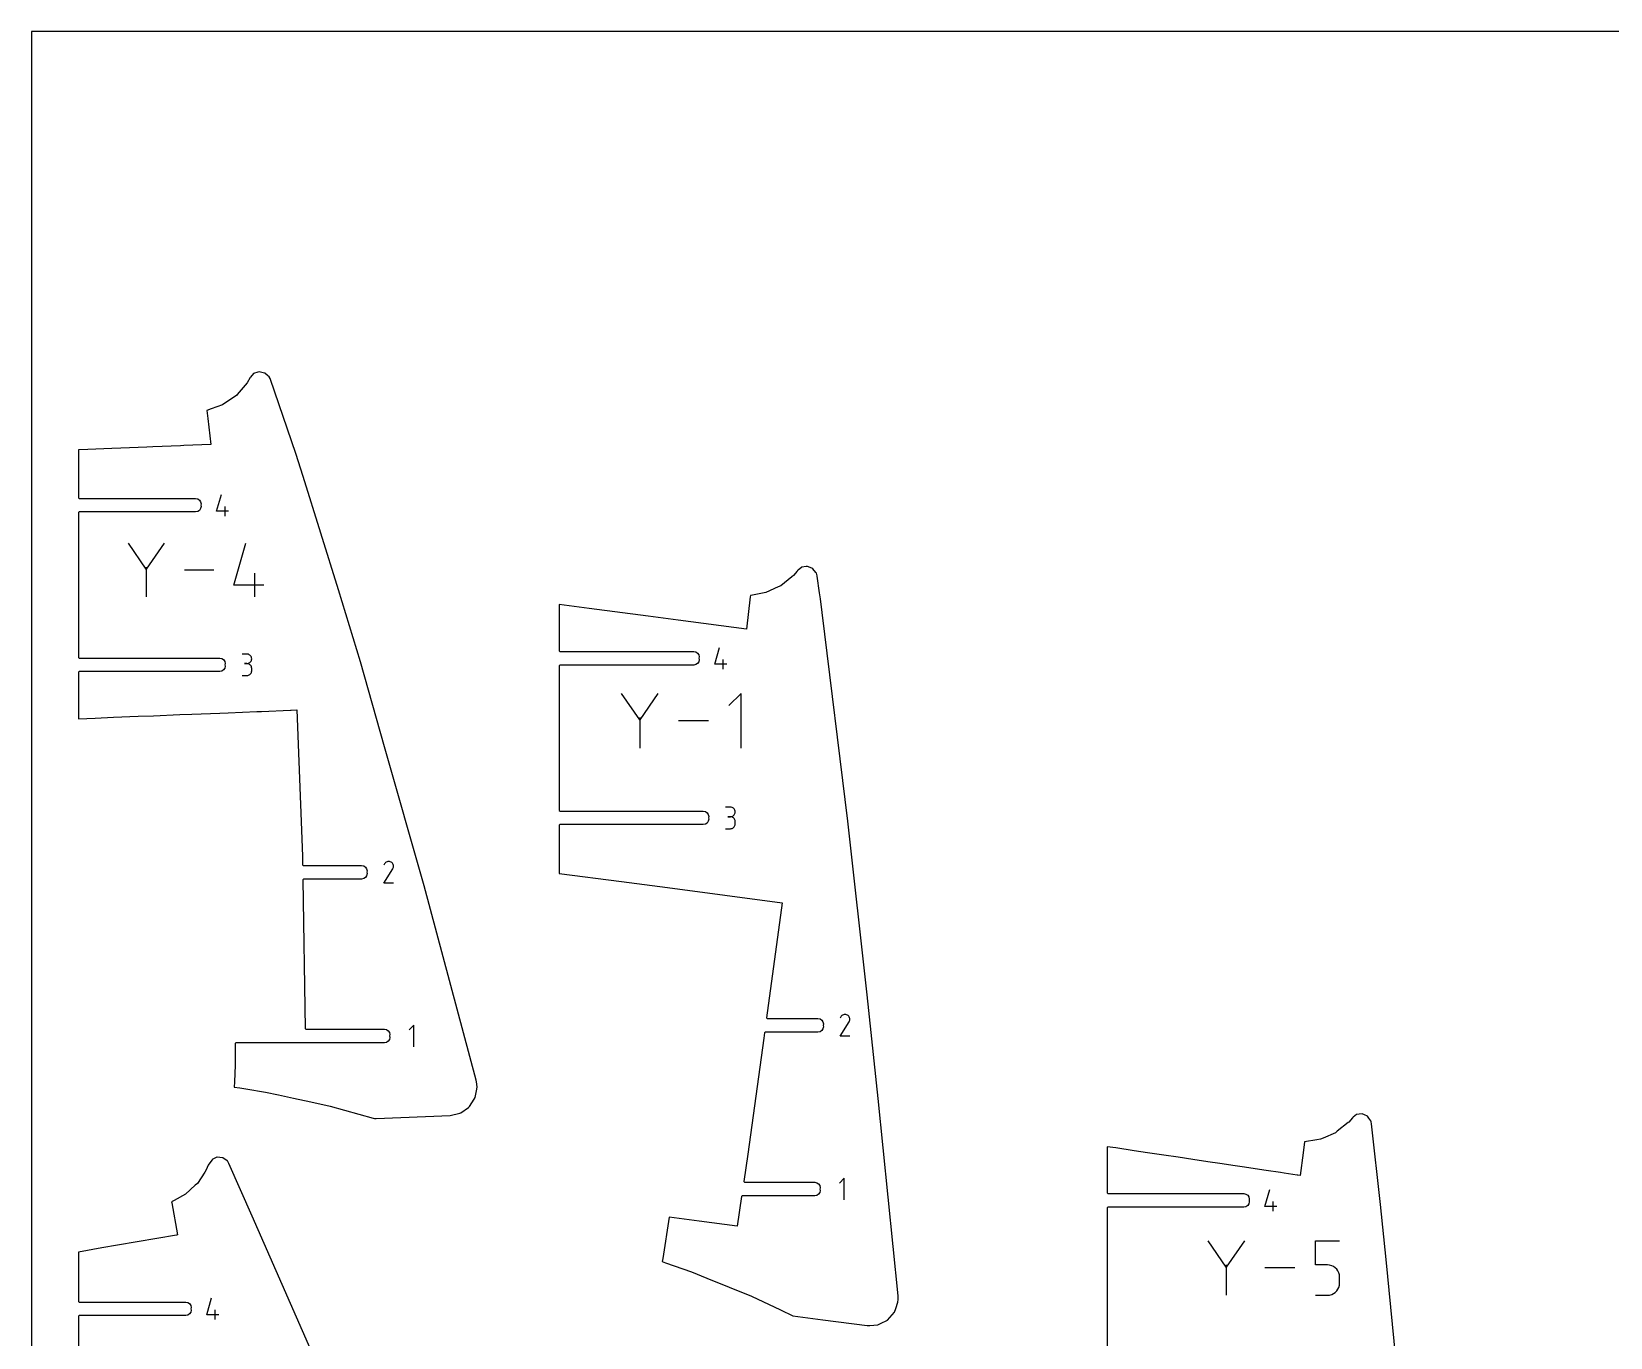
# Model space of a CAD drawing. Extents: x 0 to 500, y 0 to 500.
# Drawn here: x 0 to 292, y 258.5 to 500 of the extents above; entities that cross this region are included whole.
import ezdxf

# ---------------------------------------------------------------- set-up
doc = ezdxf.new("R2010")
doc.units = 0

msp = doc.modelspace()

# ---------------------------------------------------------------- linework, layer by layer
at = {"layer": 'annotation', "color": 1}
for p, q in [((34.224815, 411.277688), (35.111809, 414.388436)), ((35.780064, 410.388436), (35.780064, 412.164932)), ((36.445811, 411.277688), (34.224815, 411.277688)), ((21.214728, 400.564196), (17.897587, 405.361235)), ((24.531245, 405.361235), (21.214728, 400.564196)), ((37.427497, 397.627163), (39.632688, 405.360923)), ((21.214728, 400.950229), (21.214728, 395.416047)), ((33.699221, 400.388641), (28.261704, 400.388641)), ((42.949206, 397.627163), (37.427497, 397.627163)), ((41.294065, 395.416359), (41.294065, 399.832978)), ((126.347273, 382.962804), (127.234267, 386.073552)), ((39.812351, 384.864203), (38.924104, 384.864203)), ((39.812351, 383.087707), (39.3676, 383.087707)), ((39.3676, 383.087707), (39.812351, 383.087707)), ((39.972105, 384.849864), (39.812351, 384.864203)), ((39.812351, 383.087707), (39.972105, 383.10205)), ((39.972105, 383.073368), (39.812351, 383.087707)), ((39.812351, 383.087707), (39.812351, 383.087707)), ((40.122427, 384.80854), (39.972105, 384.849864)), ((39.972105, 383.10205), (40.122427, 383.143397)), ((40.122427, 383.032045), (39.972105, 383.073368)), ((40.260819, 384.742775), (40.122427, 384.80854)), ((40.122427, 383.143397), (40.260819, 383.209228)), ((40.260819, 382.966279), (40.122427, 383.032045)), ((40.384779, 384.655108), (40.260819, 384.742775)), ((40.260819, 383.209228), (40.384779, 383.297023)), ((40.384779, 382.878612), (40.260819, 382.966279)), ((40.491807, 384.548081), (40.384779, 384.655108)), ((40.384779, 383.297023), (40.491807, 383.404259)), ((40.491807, 382.771585), (40.384779, 382.878612)), ((40.579403, 384.424237), (40.491807, 384.548081)), ((40.491807, 383.404259), (40.579403, 383.528417)), ((40.579403, 382.647741), (40.491807, 382.771585)), ((40.645068, 384.286115), (40.579403, 384.424237)), ((40.579403, 383.528417), (40.645068, 383.666975)), ((40.645068, 382.50962), (40.579403, 382.647741)), ((40.6863, 384.136259), (40.645068, 384.286115)), ((40.645068, 383.666975), (40.6863, 383.817413)), ((40.6863, 382.359763), (40.645068, 382.50962)), ((40.700599, 383.977209), (40.6863, 384.136259)), ((40.6863, 383.817413), (40.700599, 383.977209)), ((40.700599, 383.977209), (40.700599, 383.977209)), ((128.568269, 382.962804), (126.347273, 382.962804)), ((127.902522, 382.073552), (127.902522, 383.850048)), ((38.924104, 380.868969), (39.812351, 380.868969)), ((39.812351, 380.868969), (39.972105, 380.8833)), ((39.812351, 380.868969), (39.812351, 380.868969)), ((39.972105, 380.8833), (40.122427, 380.924603)), ((40.122427, 380.924603), (40.260819, 380.990342)), ((40.260819, 380.990342), (40.384779, 381.077982)), ((40.384779, 381.077982), (40.491807, 381.184988)), ((40.491807, 381.184988), (40.579403, 381.308824)), ((40.579403, 381.308824), (40.645068, 381.446955)), ((40.645068, 381.446955), (40.6863, 381.596847)), ((40.700599, 382.200714), (40.6863, 382.359763)), ((40.6863, 381.596847), (40.700599, 381.755963)), ((40.700599, 381.755963), (40.700599, 382.200714)), ((40.700599, 382.200714), (40.700599, 382.200714)), ((112.46001, 372.711741), (109.087127, 377.589389)), ((115.832259, 377.589389), (112.46001, 372.711741)), ((131.193491, 377.589072), (128.945536, 375.340484)), ((131.193491, 367.4774), (131.193491, 377.589072)), ((112.46001, 373.104261), (112.46001, 367.477083)), ((125.154293, 372.533236), (119.625404, 372.533236)), ((129.221142, 356.549319), (128.332894, 356.549319)), ((129.380895, 356.53498), (129.221142, 356.549319)), ((129.531218, 356.493657), (129.380895, 356.53498)), ((129.669609, 356.427891), (129.531218, 356.493657)), ((129.793569, 356.340224), (129.669609, 356.427891)), ((129.900597, 356.233197), (129.793569, 356.340224)), ((129.988193, 356.109353), (129.900597, 356.233197)), ((129.221142, 354.772823), (128.776391, 354.772823)), ((128.776391, 354.772823), (129.221142, 354.772823)), ((129.221142, 354.772823), (129.380895, 354.787166)), ((129.380895, 354.758484), (129.221142, 354.772823)), ((129.221142, 354.772823), (129.221142, 354.772823)), ((129.380895, 354.787166), (129.531218, 354.828513)), ((129.531218, 354.717161), (129.380895, 354.758484)), ((129.531218, 354.828513), (129.669609, 354.894345)), ((129.669609, 354.651395), (129.531218, 354.717161)), ((129.669609, 354.894345), (129.793569, 354.982139)), ((129.793569, 354.563728), (129.669609, 354.651395)), ((129.793569, 354.982139), (129.900597, 355.089375)), ((129.900597, 354.456702), (129.793569, 354.563728)), ((129.900597, 355.089375), (129.988193, 355.213533)), ((129.988193, 354.332857), (129.900597, 354.456702)), ((130.053858, 355.971232), (129.988193, 356.109353)), ((129.988193, 355.213533), (130.053858, 355.352091)), ((130.053858, 354.194736), (129.988193, 354.332857)), ((130.09509, 355.821375), (130.053858, 355.971232)), ((130.053858, 355.352091), (130.09509, 355.502529)), ((130.09509, 354.04488), (130.053858, 354.194736)), ((130.053858, 353.132072), (130.09509, 353.281963)), ((130.109389, 355.662325), (130.09509, 355.821375)), ((130.09509, 355.502529), (130.109389, 355.662325)), ((130.109389, 353.88583), (130.09509, 354.04488)), ((130.09509, 353.281963), (130.109389, 353.441079)), ((130.109389, 355.662325), (130.109389, 355.662325)), ((130.109389, 353.441079), (130.109389, 353.88583)), ((130.109389, 353.88583), (130.109389, 353.88583)), ((128.332894, 352.554085), (129.221142, 352.554085)), ((129.221142, 352.554085), (129.380895, 352.568416)), ((129.221142, 352.554085), (129.221142, 352.554085)), ((129.380895, 352.568416), (129.531218, 352.609719)), ((129.531218, 352.609719), (129.669609, 352.675458)), ((129.669609, 352.675458), (129.793569, 352.763098)), ((129.793569, 352.763098), (129.900597, 352.870104)), ((129.900597, 352.870104), (129.988193, 352.99394)), ((129.988193, 352.99394), (130.053858, 353.132072)), ((65.145771, 342.494087), (66.787311, 345.136756)), ((65.264923, 346.049336), (65.148279, 345.82558)), ((65.357489, 346.180596), (65.264923, 346.049336)), ((65.468548, 346.290168), (65.357489, 346.180596)), ((65.594721, 346.377174), (65.468548, 346.290168)), ((65.732632, 346.440736), (65.594721, 346.377174)), ((65.878902, 346.479978), (65.732632, 346.440736)), ((66.030154, 346.494022), (65.878902, 346.479978)), ((66.18301, 346.48199), (66.030154, 346.494022)), ((66.334092, 346.443004), (66.18301, 346.48199)), ((66.480024, 346.376189), (66.334092, 346.443004)), ((66.610544, 346.283507), (66.480024, 346.376189)), ((66.480024, 346.376189), (66.480024, 346.376189)), ((66.719673, 346.172289), (66.610544, 346.283507)), ((66.80644, 346.045945), (66.719673, 346.172289)), ((66.787311, 345.136756), (66.789273, 345.139184)), ((66.787311, 345.136756), (66.787311, 345.136756)), ((66.789273, 345.139184), (66.791155, 345.141633)), ((66.791155, 345.141633), (66.792969, 345.144123)), ((66.792969, 345.144123), (66.794727, 345.146675)), ((66.794727, 345.146675), (66.796441, 345.14931)), ((66.796441, 345.14931), (66.798125, 345.152048)), ((66.798125, 345.152048), (66.79979, 345.15491)), ((66.79979, 345.15491), (66.801449, 345.157916)), ((66.801449, 345.157916), (66.803114, 345.161088)), ((66.803114, 345.161088), (66.870893, 345.306615)), ((66.803114, 345.161088), (66.803114, 345.161088)), ((66.869876, 345.907881), (66.80644, 346.045945)), ((66.909009, 345.761508), (66.869876, 345.907881)), ((66.870893, 345.306615), (66.910488, 345.457466)), ((66.92287, 345.610233), (66.909009, 345.761508)), ((66.910488, 345.457466), (66.92287, 345.610233)), ((66.922266, 342.494087), (65.145771, 342.494087)), ((70.686985, 316.208144), (69.797734, 315.318642)), ((70.686985, 312.208144), (70.686985, 316.208144)), ((149.527963, 314.179203), (151.169503, 316.821872)), ((149.647115, 317.734452), (149.530471, 317.510697)), ((149.739681, 317.865712), (149.647115, 317.734452)), ((149.85074, 317.975284), (149.739681, 317.865712)), ((149.976913, 318.06229), (149.85074, 317.975284)), ((150.114824, 318.125852), (149.976913, 318.06229)), ((150.261094, 318.165094), (150.114824, 318.125852)), ((150.412346, 318.179138), (150.261094, 318.165094)), ((150.565202, 318.167106), (150.412346, 318.179138)), ((150.716284, 318.128121), (150.565202, 318.167106)), ((150.862216, 318.061305), (150.716284, 318.128121)), ((150.992736, 317.968623), (150.862216, 318.061305)), ((150.862216, 318.061305), (150.862216, 318.061305)), ((151.101865, 317.857406), (150.992736, 317.968623)), ((151.188632, 317.731061), (151.101865, 317.857406)), ((151.169503, 316.821872), (151.171465, 316.8243)), ((151.169503, 316.821872), (151.169503, 316.821872)), ((151.171465, 316.8243), (151.173347, 316.826749)), ((151.173347, 316.826749), (151.175161, 316.829239)), ((151.175161, 316.829239), (151.176919, 316.831791)), ((151.176919, 316.831791), (151.178633, 316.834426)), ((151.178633, 316.834426), (151.180317, 316.837164)), ((151.180317, 316.837164), (151.181982, 316.840026)), ((151.181982, 316.840026), (151.183641, 316.843032)), ((151.183641, 316.843032), (151.185306, 316.846204)), ((151.185306, 316.846204), (151.253085, 316.991731)), ((151.185306, 316.846204), (151.185306, 316.846204)), ((151.252068, 317.592997), (151.188632, 317.731061)), ((151.291201, 317.446624), (151.252068, 317.592997)), ((151.253085, 316.991731), (151.29268, 317.142582)), ((151.305062, 317.295349), (151.291201, 317.446624)), ((151.29268, 317.142582), (151.305062, 317.295349)), ((151.304458, 314.179203), (149.527963, 314.179203)), ((150.284972, 287.89326), (149.395721, 287.003758)), ((150.284972, 283.89326), (150.284972, 287.89326)), ((228.070295, 282.686713), (228.957288, 285.797462)), ((229.625544, 281.797462), (229.625544, 283.573958)), ((230.291291, 282.686713), (228.070295, 282.686713)), ((220.932693, 271.475442), (217.56393, 276.347133)), ((224.300822, 276.347133), (220.932693, 271.475442)), ((237.397767, 271.849432), (237.397767, 276.346816)), ((237.397767, 276.346816), (241.883117, 276.346816)), ((220.932693, 271.867483), (220.932693, 266.247178)), ((239.640442, 271.849432), (237.397767, 271.849432)), ((240.043125, 271.813437), (239.640442, 271.849432)), ((240.422309, 271.709624), (240.043125, 271.813437)), ((240.77162, 271.544254), (240.422309, 271.709624)), ((241.084681, 271.323587), (240.77162, 271.544254)), ((233.611471, 271.297155), (228.089335, 271.297155)), ((241.355117, 271.053885), (241.084681, 271.323587)), ((241.576554, 270.741407), (241.355117, 271.053885)), ((241.742617, 270.392414), (241.576554, 270.741407)), ((241.846929, 270.013166), (241.742617, 270.392414)), ((241.883117, 269.609924), (241.846929, 270.013166)), ((241.883117, 268.492703), (241.883117, 269.609924)), ((241.883117, 269.609924), (241.883117, 269.609924)), ((32.387535, 262.641415), (33.274528, 265.752164)), ((237.397767, 266.247495), (239.640442, 266.247495)), ((239.640442, 266.247495), (240.042958, 266.283686)), ((239.640442, 266.247495), (239.640442, 266.247495)), ((240.042958, 266.283686), (240.422054, 266.388022)), ((240.422054, 266.388022), (240.771338, 266.554151)), ((240.771338, 266.554151), (241.08442, 266.775717)), ((241.08442, 266.775717), (241.354909, 267.046365)), ((241.354909, 267.046365), (241.576414, 267.359742)), ((241.576414, 267.359742), (241.742544, 267.709494)), ((241.742544, 267.709494), (241.846909, 268.089266)), ((241.846909, 268.089266), (241.883117, 268.492703)), ((33.942784, 261.752164), (33.942784, 263.52866)), ((34.60853, 262.641415), (32.387535, 262.641415))]:
    msp.add_line(p, q, dxfattribs=at)
at = {"layer": 'boundary', "color": 5}
for p, q in [((40.414075, 436.004132), (39.851739, 435.022342)), ((40.45885, 436.048866), (40.414075, 436.004132)), ((41.05167, 436.757175), (40.45885, 436.048866)), ((41.830539, 436.998378), (41.05167, 436.757175)), ((42.060457, 437.069579), (41.830539, 436.998378)), ((42.815036, 436.905225), (42.060457, 437.069579)), ((43.115259, 436.839834), (42.815036, 436.905225)), ((43.654092, 436.372028), (43.115259, 436.839834)), ((43.933453, 436.129489), (43.654092, 436.372028)), ((44.096132, 435.806887), (43.933453, 436.129489)), ((44.19405, 435.612712), (44.096132, 435.806887)), ((48.875742, 421.930243), (44.19405, 435.612712)), ((37.871671, 432.700734), (35.726529, 431.237279)), ((37.996697, 432.846975), (37.871671, 432.700734)), ((39.842113, 435.005537), (37.996697, 432.846975)), ((39.851739, 435.022342), (39.842113, 435.005537)), ((33.226773, 430.199011), (32.43888, 429.920117)), ((32.43888, 429.920117), (32.599603, 428.453473)), ((35.32383, 430.962551), (33.226773, 430.199011)), ((35.726529, 431.237279), (35.32383, 430.962551)), ((32.599603, 428.453473), (33.128782, 423.624597)), ((27.551961, 423.401213), (22.443248, 423.196579)), ((28.130684, 423.424394), (27.551961, 423.401213)), ((33.128782, 423.624597), (28.130684, 423.424394)), ((10.405678, 422.714403), (8.6675, 422.644778)), ((8.6675, 422.644778), (8.6675, 413.763436)), ((14.844512, 422.892205), (10.405678, 422.714403)), ((16.48346, 422.957854), (14.844512, 422.892205)), ((21.302952, 423.150903), (16.48346, 422.957854)), ((22.443248, 423.196579), (21.302952, 423.150903)), ((50.253445, 417.687945), (48.875742, 421.930243)), ((56.767629, 396.737676), (50.253445, 417.687945)), ((8.6675, 413.763436), (8.7925, 413.638436)), ((8.7925, 413.638436), (30.335815, 413.638436)), ((30.335815, 413.638436), (30.718498, 413.562316)), ((30.718498, 413.562316), (31.042922, 413.345543)), ((31.042922, 413.345543), (31.259695, 413.02112)), ((31.259694, 411.755753), (31.042922, 411.431329)), ((31.335815, 412.138436), (31.259694, 411.755753)), ((31.259695, 413.02112), (31.335815, 412.638436)), ((31.335815, 412.638436), (31.286087, 412.388436)), ((31.286087, 412.388436), (31.335815, 412.138436)), ((8.7925, 411.138436), (8.6675, 411.013436)), ((8.6675, 411.013436), (8.6675, 384.243843)), ((30.335815, 411.138436), (8.7925, 411.138436)), ((30.718498, 411.214557), (30.335815, 411.138436)), ((31.042922, 411.431329), (30.718498, 411.214557)), ((141.557425, 400.189834), (140.903755, 399.417821)), ((141.646686, 400.295254), (141.557425, 400.189834)), ((141.766899, 400.379783), (141.646686, 400.295254)), ((142.429043, 400.919291), (141.766899, 400.379783)), ((143.235876, 401.022564), (142.429043, 400.919291)), ((143.474193, 401.053068), (143.235876, 401.022564)), ((144.278901, 400.725288), (143.474193, 401.053068)), ((144.462984, 400.650305), (144.278901, 400.725288)), ((145.035362, 399.937379), (144.462984, 400.650305)), ((138.079857, 397.272785), (135.812067, 396.229188)), ((138.573784, 397.500082), (138.079857, 397.272785)), ((140.59602, 399.164532), (138.573784, 397.500082)), ((140.903755, 399.417821), (140.59602, 399.164532)), ((145.130474, 399.818912), (145.035362, 399.937379)), ((145.269791, 399.336414), (145.130474, 399.818912)), ((145.288746, 399.270765), (145.269791, 399.336414)), ((145.728378, 396.184229), (145.288746, 399.270765)), ((60.810446, 383.387476), (56.767629, 396.737676)), ((132.910753, 395.438924), (132.228804, 389.453042)), ((132.938485, 395.682341), (132.910753, 395.438924)), ((133.331841, 395.752727), (132.938485, 395.682341)), ((135.812067, 396.229188), (133.331841, 395.752727)), ((145.887376, 395.05628), (145.728378, 396.184229)), ((146.198597, 392.561577), (145.887376, 395.05628)), ((97.594036, 394.033448), (97.594036, 385.448552)), ((103.130342, 393.301278), (97.594036, 394.033448)), ((114.041093, 391.858345), (103.130342, 393.301278)), ((119.56559, 391.127737), (114.041093, 391.858345)), ((150.923367, 353.948245), (146.198597, 392.561577)), ((132.228804, 389.453042), (119.56559, 391.127737)), ((97.594036, 385.448552), (97.719036, 385.323552)), ((8.6675, 384.243843), (8.7925, 384.118844)), ((8.7925, 384.118844), (34.812853, 384.118843)), ((34.812853, 384.118843), (35.195536, 384.042723)), ((35.195536, 384.042723), (35.51996, 383.82595)), ((35.51996, 383.82595), (35.736733, 383.501527)), ((35.736733, 383.501527), (35.812853, 383.118844)), ((35.812853, 382.618843), (35.736733, 382.23616)), ((35.812853, 383.118844), (35.763125, 382.868843)), ((35.763125, 382.868843), (35.812853, 382.618843)), ((65.276407, 367.712188), (60.810446, 383.387476)), ((97.719036, 382.823552), (97.594036, 382.698553)), ((97.594036, 382.698553), (97.594036, 355.92896)), ((97.719036, 385.323552), (122.458273, 385.323553)), ((122.458273, 382.823553), (97.719036, 382.823552)), ((122.458273, 385.323553), (122.840956, 385.247432)), ((122.840956, 382.899673), (122.458273, 382.823553)), ((122.840956, 385.247432), (123.16538, 385.030659)), ((123.16538, 383.116446), (122.840956, 382.899673)), ((123.16538, 385.030659), (123.382152, 384.706236)), ((123.382152, 383.440869), (123.16538, 383.116446)), ((123.382152, 384.706236), (123.458273, 384.323552)), ((123.458273, 383.823552), (123.382152, 383.440869)), ((123.458273, 384.323552), (123.408545, 384.073552)), ((123.408545, 384.073552), (123.458273, 383.823552)), ((8.7925, 381.618844), (8.6675, 381.493844)), ((8.6675, 381.493844), (8.6675, 372.904159)), ((34.812853, 381.618844), (8.7925, 381.618844)), ((35.195536, 381.694964), (34.812853, 381.618844)), ((35.51996, 381.911737), (35.195536, 381.694964)), ((35.736733, 382.23616), (35.51996, 381.911737)), ((27.430128, 373.655714), (29.639699, 373.74422)), ((29.639699, 373.74422), (34.788938, 373.950477)), ((34.788938, 373.950477), (36.341123, 374.012651)), ((36.341123, 374.012651), (41.643966, 374.225061)), ((41.643966, 374.225061), (42.507303, 374.259643)), ((42.507303, 374.259643), (47.867523, 374.474352)), ((47.867523, 374.474352), (48.023383, 374.480595)), ((48.023383, 374.480595), (49.064719, 374.522306)), ((49.064719, 374.522306), (50.093233, 347.457366)), ((8.6675, 372.904159), (11.756317, 373.027884)), ((11.756317, 373.027884), (15.138108, 373.163345)), ((15.138108, 373.163345), (19.704618, 373.346261)), ((19.704618, 373.346261), (22.527868, 373.459349)), ((22.527868, 373.459349), (27.430128, 373.655714)), ((72.597329, 341.971131), (65.276407, 367.712188)), ((97.594036, 355.92896), (97.719036, 355.80396)), ((97.719036, 353.30396), (97.594036, 353.17896)), ((97.719036, 355.80396), (124.221643, 355.80396)), ((124.221643, 353.30396), (97.719036, 353.30396)), ((124.221643, 355.80396), (124.604327, 355.727839)), ((124.604327, 353.38008), (124.221643, 353.30396)), ((124.604327, 355.727839), (124.92875, 355.511066)), ((124.92875, 353.596853), (124.604327, 353.38008)), ((124.92875, 355.511066), (125.145523, 355.186643)), ((125.145523, 353.921276), (124.92875, 353.596853)), ((125.145523, 355.186643), (125.221643, 354.80396)), ((125.221643, 354.30396), (125.145523, 353.921276)), ((125.221643, 354.80396), (125.171915, 354.55396)), ((125.171915, 354.55396), (125.221643, 354.30396)), ((154.507658, 321.797487), (150.923367, 353.948245)), ((97.594036, 353.17896), (97.594036, 344.292829)), ((50.093233, 347.457366), (50.116974, 345.869119)), ((50.116974, 345.869119), (50.241974, 345.744119)), ((50.241974, 345.744119), (61.03452, 345.744119)), ((61.03452, 345.744119), (61.417204, 345.667999)), ((61.417204, 345.667999), (61.741627, 345.451226)), ((61.741627, 345.451226), (61.9584, 345.126803)), ((61.9584, 345.126803), (62.03452, 344.744119)), ((62.03452, 344.744119), (61.984792, 344.494119)), ((50.283081, 343.244119), (50.158081, 343.119119)), ((50.158081, 343.119119), (50.56969, 315.583144)), ((61.03452, 343.244119), (50.283081, 343.244119)), ((61.417204, 343.32024), (61.03452, 343.244119)), ((61.741627, 343.537012), (61.417204, 343.32024)), ((61.9584, 343.861436), (61.741627, 343.537012)), ((62.03452, 344.244119), (61.9584, 343.861436)), ((61.984792, 344.494119), (62.03452, 344.244119)), ((82.223993, 306.012244), (72.597329, 341.971131)), ((97.594036, 344.292829), (109.108437, 342.770063)), ((109.108437, 342.770063), (117.603685, 341.646577)), ((117.603685, 341.646577), (138.832259, 338.839123)), ((138.832259, 338.839123), (135.924101, 317.554235)), ((156.55417, 302.662059), (154.507658, 321.797487)), ((50.56969, 315.583144), (50.69469, 315.458144)), ((50.69469, 315.458144), (65.242736, 315.458144)), ((65.242736, 315.458144), (65.625419, 315.382023)), ((65.625419, 315.382023), (65.949842, 315.165251)), ((135.924101, 317.554235), (136.0491, 317.429235)), ((136.0491, 317.429235), (145.416712, 317.429235)), ((145.416712, 317.429235), (145.799396, 317.353115)), ((145.799396, 317.353115), (146.123819, 317.136342)), ((146.123819, 317.136342), (146.340592, 316.811919)), ((146.340592, 315.546552), (146.123819, 315.222129)), ((146.340592, 316.811919), (146.416712, 316.429235)), ((146.416712, 315.929235), (146.340592, 315.546552)), ((146.416712, 316.429235), (146.366984, 316.179235)), ((146.366984, 316.179235), (146.416712, 315.929235)), ((37.634964, 312.833144), (37.63289, 312.153691)), ((37.759964, 312.958144), (37.634964, 312.833144)), ((65.242736, 312.958144), (37.759964, 312.958144)), ((65.625419, 313.034264), (65.242736, 312.958144)), ((65.949842, 313.251037), (65.625419, 313.034264)), ((65.949842, 315.165251), (66.166615, 314.840827)), ((66.166615, 313.57546), (65.949842, 313.251037)), ((66.166615, 314.840827), (66.242736, 314.458144)), ((66.242735, 313.958144), (66.166615, 313.57546)), ((66.242736, 314.458144), (66.193007, 314.208144)), ((66.193007, 314.208144), (66.242735, 313.958144)), ((135.40952, 313.788006), (132.480631, 292.351392)), ((135.548368, 314.804235), (135.40952, 313.788006)), ((135.673368, 314.929235), (135.548368, 314.804235)), ((145.416712, 314.929235), (135.673368, 314.929235)), ((145.799396, 315.005356), (145.416712, 314.929235)), ((146.123819, 315.222129), (145.799396, 315.005356)), ((37.63289, 312.153691), (37.622676, 308.807724)), ((37.622676, 308.807724), (37.52062, 305.736256)), ((37.52062, 305.736256), (37.488242, 304.761791)), ((37.488242, 304.761791), (38.485274, 304.60902)), ((38.485274, 304.60902), (39.651064, 304.423194)), ((39.651064, 304.423194), (43.259625, 303.830226)), ((43.259625, 303.830226), (45.639575, 303.321604)), ((82.051919, 302.84327), (82.317029, 304.352101)), ((82.268003, 305.701216), (82.223993, 306.012244)), ((82.395617, 304.799364), (82.268003, 305.701216)), ((82.317029, 304.352101), (82.395617, 304.799364)), ((45.639575, 303.321604), (48.410032, 302.729527)), ((48.410032, 302.729527), (51.616567, 302.031263)), ((51.616567, 302.031263), (55.199256, 301.251087)), ((55.199256, 301.251087), (63.171281, 299.039163)), ((79.387363, 299.989651), (80.793028, 301.007641)), ((80.793028, 301.007641), (80.995563, 301.154318)), ((80.995563, 301.154318), (81.860721, 302.537572)), ((81.860721, 302.537572), (82.051919, 302.84327)), ((160.244105, 266.169145), (156.55417, 302.662059)), ((63.171281, 299.039163), (63.438521, 298.96445)), ((63.438521, 298.96445), (63.511927, 298.96739)), ((63.511927, 298.96739), (63.711898, 298.9754)), ((63.711898, 298.9754), (77.386065, 299.523131)), ((77.386065, 299.523131), (79.206986, 299.944426)), ((79.206986, 299.944426), (79.387363, 299.989651)), ((243.49099, 298.18978), (241.453181, 296.572986)), ((243.581381, 298.292309), (243.49099, 298.18978)), ((244.251185, 299.052065), (243.581381, 298.292309)), ((244.423056, 299.162699), (244.251185, 299.052065)), ((245.021642, 299.664639), (244.423056, 299.162699)), ((245.498834, 299.718787), (245.021642, 299.664639)), ((246.057246, 299.782153), (245.498834, 299.718787)), ((246.475038, 299.601945), (246.057246, 299.782153)), ((247.021216, 299.36636), (246.475038, 299.601945)), ((247.277477, 299.027782), (247.021216, 299.36636)), ((247.655247, 298.528663), (247.277477, 299.027782)), ((247.708876, 298.318513), (247.655247, 298.528663)), ((247.795114, 297.980582), (247.708876, 298.318513)), ((249.458596, 283.067838), (247.795114, 297.980582)), ((237.660988, 294.976996), (235.411586, 294.606118)), ((238.357577, 295.093535), (237.660988, 294.976996)), ((238.867162, 295.318303), (238.357577, 295.093535)), ((241.129493, 296.316173), (238.867162, 295.318303)), ((241.453181, 296.572986), (241.129493, 296.316173)), ((132.480631, 292.351392), (131.705577, 287.26826)), ((200.504135, 293.490151), (198.908039, 293.728243)), ((198.908039, 293.728243), (198.908039, 285.172462)), ((203.910384, 292.982037), (200.504135, 293.490151)), ((206.332242, 292.620766), (203.910384, 292.982037)), ((209.4082, 292.161921), (206.332242, 292.620766)), ((212.047201, 291.768258), (209.4082, 292.161921)), ((235.153096, 292.615947), (234.605923, 288.403145)), ((235.411586, 294.606118), (235.153096, 292.615947)), ((32.308317, 289.46264), (32.015865, 289.016983)), ((32.684835, 290.335338), (32.308317, 289.46264)), ((32.763419, 290.517479), (32.684835, 290.335338)), ((33.365112, 291.314468), (32.763419, 290.517479)), ((33.392176, 291.354341), (33.365112, 291.314468)), ((34.284865, 291.76851), (33.392176, 291.354341)), ((34.329999, 291.78945), (34.284865, 291.76851)), ((35.304602, 291.701437), (34.329999, 291.78945)), ((35.359377, 291.696491), (35.304602, 291.701437)), ((36.15562, 291.134836), (35.359377, 291.696491)), ((36.204495, 291.100361), (36.15562, 291.134836)), ((36.481617, 290.652686), (36.204495, 291.100361)), ((36.499132, 290.62439), (36.481617, 290.652686)), ((40.785367, 280.897168), (36.499132, 290.62439)), ((214.727736, 291.368399), (212.047201, 291.768258)), ((217.500999, 290.954708), (214.727736, 291.368399)), ((219.731222, 290.622023), (217.500999, 290.954708)), ((222.552384, 290.201187), (219.731222, 290.622023)), ((224.289067, 289.942124), (222.552384, 290.201187)), ((227.070528, 289.52721), (224.289067, 289.942124)), ((228.283228, 289.346309), (227.070528, 289.52721)), ((230.938416, 288.950232), (228.283228, 289.346309)), ((30.271245, 286.596451), (28.438767, 284.927618)), ((30.659444, 286.949981), (30.271245, 286.596451)), ((32.015865, 289.016983), (30.659444, 286.949981)), ((131.705577, 287.26826), (131.830577, 287.14326)), ((131.830577, 287.14326), (144.840723, 287.14326)), ((144.840723, 287.14326), (145.223406, 287.067139)), ((145.223406, 287.067139), (145.54783, 286.850367)), ((145.54783, 286.850367), (145.764603, 286.525943)), ((145.764603, 286.525943), (145.840723, 286.14326)), ((145.840723, 286.14326), (145.790995, 285.89326)), ((231.610257, 288.850013), (230.938416, 288.950232)), ((234.05587, 288.485197), (231.610257, 288.850013)), ((234.183986, 288.466086), (234.05587, 288.485197)), ((234.605923, 288.403145), (234.183986, 288.466086)), ((26.364507, 283.806412), (25.890495, 283.557529)), ((25.890495, 283.557529), (25.92579, 283.356366)), ((25.92579, 283.356366), (26.967092, 277.421625)), ((28.438767, 284.927618), (26.364507, 283.806412)), ((131.286268, 284.51826), (130.451063, 279.040634)), ((131.411268, 284.64326), (131.286268, 284.51826)), ((144.840723, 284.64326), (131.411268, 284.64326)), ((145.223406, 284.71938), (144.840723, 284.64326)), ((145.54783, 284.936153), (145.223406, 284.71938)), ((145.764603, 285.260577), (145.54783, 284.936153)), ((145.840723, 285.64326), (145.764603, 285.260577)), ((145.790995, 285.89326), (145.840723, 285.64326)), ((198.908039, 285.172462), (199.033039, 285.047462)), ((199.033039, 285.047462), (224.181294, 285.047462)), ((224.181294, 285.047462), (224.563978, 284.971342)), ((224.563978, 284.971342), (224.888401, 284.754569)), ((224.888401, 284.754569), (225.105174, 284.430145)), ((225.105174, 284.430145), (225.181294, 284.047462)), ((225.181294, 283.547462), (225.105174, 283.164779)), ((225.181294, 284.047462), (225.131566, 283.797462)), ((225.131566, 283.797462), (225.181294, 283.547462)), ((90.069154, 168.817881), (40.785367, 280.897168)), ((117.881334, 280.702966), (116.722791, 273.031957)), ((123.432887, 279.968779), (117.881334, 280.702966)), ((199.033039, 282.547462), (198.908039, 282.422462)), ((198.908039, 282.422462), (198.908039, 255.652869)), ((224.181294, 282.547462), (199.033039, 282.547462)), ((224.563978, 282.623583), (224.181294, 282.547462)), ((224.888401, 282.840355), (224.563978, 282.623583)), ((225.105174, 283.164779), (224.888401, 282.840355)), ((250.507452, 272.877067), (249.458596, 283.067838)), ((26.773177, 277.387898), (15.888203, 275.494705)), ((26.81538, 277.395238), (26.773177, 277.387898)), ((26.967092, 277.421625), (26.81538, 277.395238)), ((130.451063, 279.040634), (123.432887, 279.968779)), ((13.019702, 274.995795), (8.6675, 274.238829)), ((15.888203, 275.494705), (13.019702, 274.995795)), ((8.6675, 274.238829), (8.6675, 265.127164)), ((116.722791, 273.031957), (116.639029, 272.477342)), ((116.639029, 272.477342), (117.234386, 272.270306)), ((117.234386, 272.270306), (122.00695, 270.604698)), ((254.022434, 236.539233), (250.507452, 272.877067)), ((122.00695, 270.604698), (124.885846, 269.434878)), ((124.885846, 269.434878), (133.161472, 266.072134)), ((133.161472, 266.072134), (138.477427, 263.54376)), ((160.229375, 265.43926), (160.244105, 266.169145)), ((8.6675, 265.127164), (8.7925, 265.002164)), ((8.7925, 265.002164), (28.498534, 265.002164)), ((28.498534, 265.002164), (28.881218, 264.926044)), ((28.881218, 264.926044), (29.205641, 264.709271)), ((29.205641, 262.795057), (28.881218, 262.578284)), ((29.205641, 264.709271), (29.422414, 264.384848)), ((29.422414, 263.119481), (29.205641, 262.795057)), ((29.422414, 264.384848), (29.498534, 264.002164)), ((29.498534, 263.502164), (29.422414, 263.119481)), ((29.498534, 264.002164), (29.448806, 263.752164)), ((29.448806, 263.752164), (29.498534, 263.502164)), ((138.477427, 263.54376), (140.774595, 262.448639)), ((158.696337, 262.11033), (159.570404, 263.09616)), ((159.570404, 263.09616), (159.811421, 263.785435)), ((159.811421, 263.785435), (160.219554, 264.952638)), ((160.219554, 264.952638), (160.229375, 265.43926)), ((8.7925, 262.502164), (8.6675, 262.377164)), ((8.6675, 262.377164), (8.6675, 235.607571)), ((28.498534, 262.502164), (8.7925, 262.502164)), ((28.881218, 262.578284), (28.498534, 262.502164)), ((140.774595, 262.448639), (146.330765, 261.713843)), ((146.330765, 261.713843), (154.547294, 260.627217)), ((154.547294, 260.627217), (154.989974, 260.655068)), ((154.989974, 260.655068), (156.498299, 260.755554)), ((156.498299, 260.755554), (157.008153, 261.005887)), ((157.008153, 261.005887), (158.263667, 261.622335)), ((158.263667, 261.622335), (158.696337, 262.11033))]:
    msp.add_line(p, q, dxfattribs=at)
at = {"layer": 'frame', "color": 5}
for p, q in [((500, 500), (0, 500)), ((0, 500), (0, 0))]:
    msp.add_line(p, q, dxfattribs=at)

doc.saveas('drawing.dxf')
